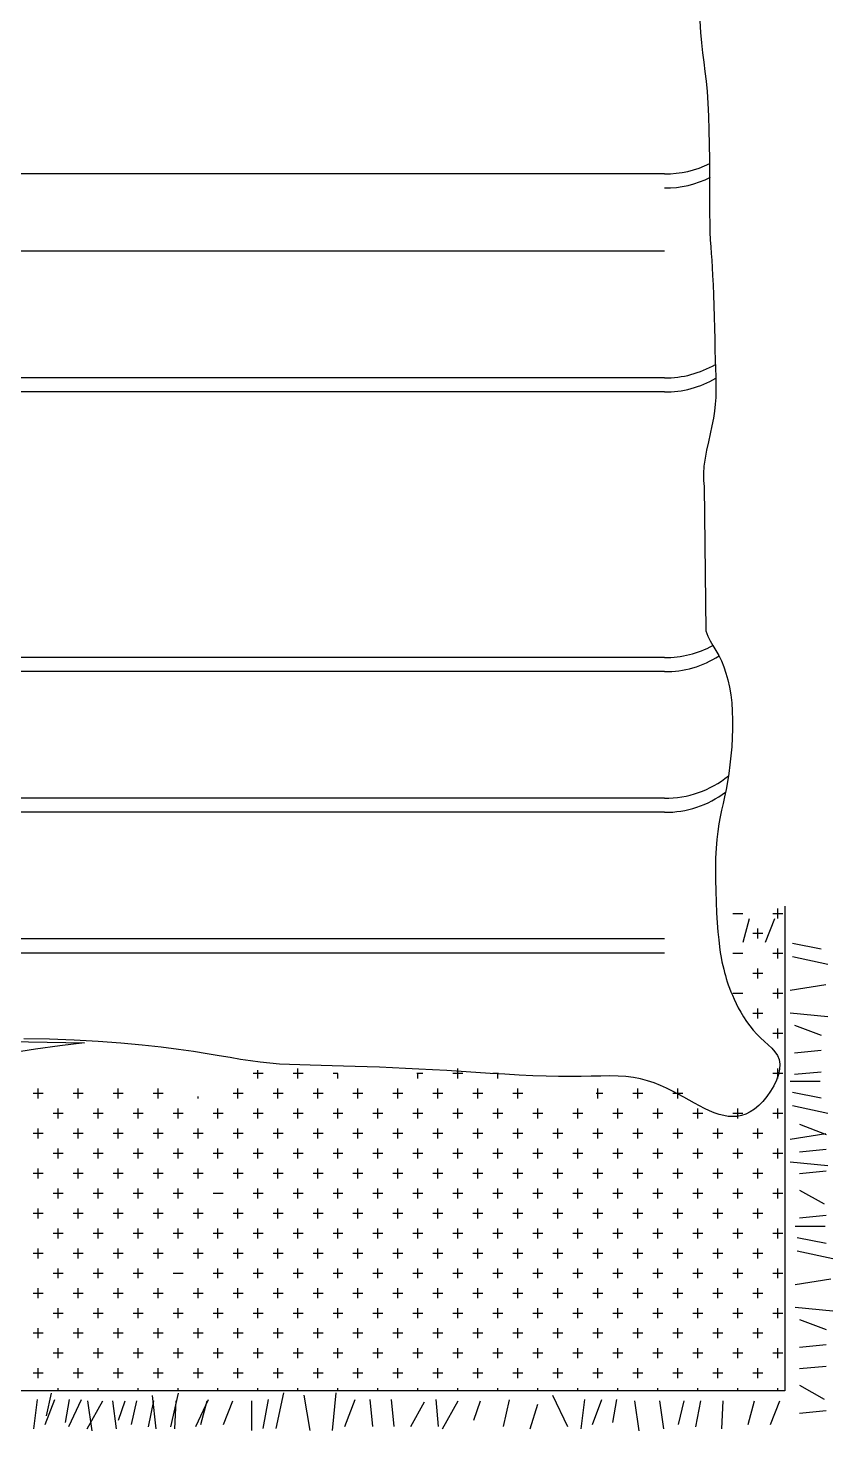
# Model space of a CAD drawing. Header units: millimetres. Extents: x -733 to 20318, y 212 to 20507.
# Drawn here: x 19053 to 20060, y 9287 to 11042 of the extents above; entities that cross this region are included whole.
import ezdxf

# ---------------------------------------------------------------- set-up
doc = ezdxf.new("R2010")
doc.units = ezdxf.units.MM
doc.layers.get('0').update_dxf_attribs({"color": 250})

msp = doc.modelspace()

# ---------------------------------------------------------------- linework, layer by layer
at = {"color": 18, "true_color": 0x000000}
for p, q in [((19849, 10859.2), (18311.8, 10859.2)), ((19849, 10762.4), (18311.8, 10762.4)), ((19849, 10604), (18311.8, 10604)), ((19849, 10586.4), (18311.8, 10586.4)), ((19849, 10254.1), (18311.8, 10254.1)), ((19849, 10236.5), (18311.8, 10236.5)), ((19849, 10078.1), (18311.8, 10078.1)), ((19849, 10060.5), (18311.8, 10060.5)), ((19990.6, 9927.5), (19990.6, 9940)), ((19999.2, 9943.1), (19999.2, 9336.9)), ((19946.9, 9933.7), (19934.4, 9933.7)), ((19947.2, 9898), (19955.1, 9927.8)), ((19975.4, 9898), (19987, 9927.8)), ((19996.9, 9933.7), (19984.4, 9933.7)), ((19849, 9902.1), (18311.8, 9902.1)), ((19971.9, 9908.7), (19959.4, 9908.7)), ((19965.6, 9902.5), (19965.6, 9915)), ((19849, 9884.5), (18311.8, 9884.5)), ((19946.9, 9883.7), (19934.4, 9883.7)), ((19996.9, 9883.7), (19984.4, 9883.7)), ((19990.6, 9877.5), (19990.6, 9890)), ((20008.8, 9896.7), (20044.9, 9889.8)), ((19965.6, 9852.5), (19965.6, 9865)), ((20008.8, 9880.3), (20053.3, 9870.7)), ((19971.9, 9858.7), (19959.4, 9858.7)), ((19946.9, 9833.7), (19934.4, 9833.7)), ((19996.9, 9833.7), (19984.4, 9833.7)), ((19990.6, 9827.5), (19990.6, 9840)), ((20006.1, 9838), (20050.6, 9845.2)), ((19965.6, 9802.5), (19965.6, 9815)), ((19971.9, 9808.7), (19959.4, 9808.7)), ((20006.1, 9809.8), (20053.3, 9805.2)), ((20011.4, 9794.4), (20044.9, 9781.6)), ((19996.9, 9783.7), (19984.4, 9783.7)), ((19990.6, 9777.5), (19990.6, 9790)), ((20011.4, 9759.7), (20044.9, 9762.9)), ((19346.9, 9733.7), (19334.4, 9733.7)), ((19340.6, 9727.5), (19340.6, 9737.8)), ((19396.9, 9733.7), (19384.4, 9733.7)), ((19390.6, 9727.5), (19390.6, 9740)), ((19440.5, 9733.7), (19434.4, 9733.7)), ((19440.6, 9727.5), (19440.6, 9733.6)), ((19546.9, 9733.7), (19539.3, 9733.7)), ((19540.6, 9727.5), (19540.6, 9734.6)), ((19596.9, 9733.7), (19584.4, 9733.7)), ((19590.6, 9727.5), (19590.6, 9740)), ((19641.3, 9733.7), (19634.4, 9733.7)), ((19640.6, 9727.5), (19640.6, 9734)), ((19996.9, 9733.7), (19984.4, 9733.7)), ((19990.6, 9727.5), (19990.6, 9740)), ((20006.1, 9724.3), (20043.4, 9724.3)), ((20011.4, 9732.8), (20044.9, 9736)), ((19071.9, 9708.7), (19059.4, 9708.7)), ((19065.6, 9702.5), (19065.6, 9715)), ((19121.9, 9708.7), (19109.4, 9708.7)), ((19115.6, 9702.5), (19115.6, 9715)), ((19171.9, 9708.7), (19159.4, 9708.7)), ((19165.6, 9702.5), (19165.6, 9715)), ((19221.9, 9708.7), (19209.4, 9708.7)), ((19215.6, 9702.5), (19215.6, 9715)), ((19321.9, 9708.7), (19309.4, 9708.7)), ((19315.6, 9702.5), (19315.6, 9715)), ((19371.9, 9708.7), (19359.4, 9708.7)), ((19365.6, 9702.5), (19365.6, 9715)), ((19421.9, 9708.7), (19409.4, 9708.7)), ((19415.6, 9702.5), (19415.6, 9715)), ((19471.9, 9708.7), (19459.4, 9708.7)), ((19465.6, 9702.5), (19465.6, 9715)), ((19521.9, 9708.7), (19509.4, 9708.7)), ((19515.6, 9702.5), (19515.6, 9715)), ((19571.9, 9708.7), (19559.4, 9708.7)), ((19565.6, 9702.5), (19565.6, 9715)), ((19621.9, 9708.7), (19609.4, 9708.7)), ((19615.6, 9702.5), (19615.6, 9715)), ((19671.9, 9708.7), (19659.4, 9708.7)), ((19665.6, 9702.5), (19665.6, 9715)), ((19771.9, 9708.7), (19763.5, 9708.7)), ((19765.6, 9702.5), (19765.6, 9715)), ((19821.9, 9708.7), (19809.4, 9708.7)), ((19815.6, 9702.5), (19815.6, 9715)), ((19871.9, 9708.7), (19859.4, 9708.7)), ((19865.6, 9702.5), (19865.6, 9715)), ((20008.8, 9710.2), (20044.9, 9703.4)), ((19090.6, 9677.5), (19090.6, 9690)), ((19140.6, 9677.5), (19140.6, 9690)), ((19190.6, 9677.5), (19190.6, 9690)), ((19240.6, 9677.5), (19240.6, 9690)), ((19265.6, 9702.5), (19265.6, 9704.9)), ((19290.6, 9677.5), (19290.6, 9690)), ((19340.6, 9677.5), (19340.6, 9690)), ((19390.6, 9677.5), (19390.6, 9690)), ((19440.6, 9677.5), (19440.6, 9690)), ((19490.6, 9677.5), (19490.6, 9690)), ((19540.6, 9677.5), (19540.6, 9690)), ((19590.6, 9677.5), (19590.6, 9690)), ((19640.6, 9677.5), (19640.6, 9690)), ((19690.6, 9677.5), (19690.6, 9690)), ((19740.6, 9677.5), (19740.6, 9690)), ((19790.6, 9677.5), (19790.6, 9690)), ((19840.6, 9677.5), (19840.6, 9690)), ((19890.6, 9677.5), (19890.6, 9690)), ((19940.6, 9677.5), (19940.6, 9690)), ((19990.6, 9677.5), (19990.6, 9690)), ((20008.8, 9693.8), (20053.3, 9684.3)), ((19096.9, 9683.7), (19084.4, 9683.7)), ((19146.9, 9683.7), (19134.4, 9683.7)), ((19196.9, 9683.7), (19184.4, 9683.7)), ((19246.9, 9683.7), (19234.4, 9683.7)), ((19296.9, 9683.7), (19284.4, 9683.7)), ((19346.9, 9683.7), (19334.4, 9683.7)), ((19396.9, 9683.7), (19384.4, 9683.7)), ((19446.9, 9683.7), (19434.4, 9683.7)), ((19496.9, 9683.7), (19484.4, 9683.7)), ((19546.9, 9683.7), (19534.4, 9683.7)), ((19596.9, 9683.7), (19584.4, 9683.7)), ((19646.9, 9683.7), (19634.4, 9683.7)), ((19696.9, 9683.7), (19684.4, 9683.7)), ((19746.9, 9683.7), (19734.4, 9683.7)), ((19796.9, 9683.7), (19784.4, 9683.7)), ((19846.9, 9683.7), (19834.4, 9683.7)), ((19896.9, 9683.7), (19884.4, 9683.7)), ((19946.9, 9683.7), (19934.4, 9683.7)), ((19996.9, 9683.7), (19984.4, 9683.7)), ((19071.9, 9658.7), (19059.4, 9658.7)), ((19065.6, 9652.5), (19065.6, 9665)), ((19121.9, 9658.7), (19109.4, 9658.7)), ((19115.6, 9652.5), (19115.6, 9665)), ((19171.9, 9658.7), (19159.4, 9658.7)), ((19165.6, 9652.5), (19165.6, 9665)), ((19221.9, 9658.7), (19209.4, 9658.7)), ((19215.6, 9652.5), (19215.6, 9665)), ((19271.9, 9658.7), (19259.4, 9658.7)), ((19265.6, 9652.5), (19265.6, 9665)), ((19321.9, 9658.7), (19309.4, 9658.7)), ((19315.6, 9652.5), (19315.6, 9665)), ((19371.9, 9658.7), (19359.4, 9658.7)), ((19365.6, 9652.5), (19365.6, 9665)), ((19421.9, 9658.7), (19409.4, 9658.7)), ((19415.6, 9652.5), (19415.6, 9665)), ((19471.9, 9658.7), (19459.4, 9658.7)), ((19465.6, 9652.5), (19465.6, 9665)), ((19521.9, 9658.7), (19509.4, 9658.7)), ((19515.6, 9652.5), (19515.6, 9665)), ((19571.9, 9658.7), (19559.4, 9658.7)), ((19565.6, 9652.5), (19565.6, 9665)), ((19621.9, 9658.7), (19609.4, 9658.7)), ((19615.6, 9652.5), (19615.6, 9665)), ((19671.9, 9658.7), (19659.4, 9658.7)), ((19665.6, 9652.5), (19665.6, 9665)), ((19721.9, 9658.7), (19709.4, 9658.7)), ((19715.6, 9652.5), (19715.6, 9665)), ((19771.9, 9658.7), (19759.4, 9658.7)), ((19765.6, 9652.5), (19765.6, 9665)), ((19821.9, 9658.7), (19809.4, 9658.7)), ((19815.6, 9652.5), (19815.6, 9665)), ((19871.9, 9658.7), (19859.4, 9658.7)), ((19865.6, 9652.5), (19865.6, 9665)), ((19921.9, 9658.7), (19909.4, 9658.7)), ((19915.6, 9652.5), (19915.6, 9665)), ((19971.9, 9658.7), (19959.4, 9658.7)), ((19965.6, 9652.5), (19965.6, 9665)), ((20006.1, 9651.5), (20050.6, 9658.8)), ((20017.7, 9670.3), (20051.1, 9657.5)), ((19090.6, 9627.5), (19090.6, 9640)), ((19140.6, 9627.5), (19140.6, 9640)), ((19190.6, 9627.5), (19190.6, 9640)), ((19240.6, 9627.5), (19240.6, 9640)), ((19290.6, 9627.5), (19290.6, 9640)), ((19340.6, 9627.5), (19340.6, 9640)), ((19390.6, 9627.5), (19390.6, 9640)), ((19440.6, 9627.5), (19440.6, 9640)), ((19490.6, 9627.5), (19490.6, 9640)), ((19540.6, 9627.5), (19540.6, 9640)), ((19590.6, 9627.5), (19590.6, 9640)), ((19640.6, 9627.5), (19640.6, 9640)), ((19690.6, 9627.5), (19690.6, 9640)), ((19740.6, 9627.5), (19740.6, 9640)), ((19790.6, 9627.5), (19790.6, 9640)), ((19840.6, 9627.5), (19840.6, 9640)), ((19890.6, 9627.5), (19890.6, 9640)), ((19940.6, 9627.5), (19940.6, 9640)), ((19990.6, 9627.5), (19990.6, 9640)), ((20017.7, 9635.6), (20051.1, 9638.9)), ((19096.9, 9633.7), (19084.4, 9633.7)), ((19146.9, 9633.7), (19134.4, 9633.7)), ((19196.9, 9633.7), (19184.4, 9633.7)), ((19246.9, 9633.7), (19234.4, 9633.7)), ((19296.9, 9633.7), (19284.4, 9633.7)), ((19346.9, 9633.7), (19334.4, 9633.7)), ((19396.9, 9633.7), (19384.4, 9633.7)), ((19446.9, 9633.7), (19434.4, 9633.7)), ((19496.9, 9633.7), (19484.4, 9633.7)), ((19546.9, 9633.7), (19534.4, 9633.7)), ((19596.9, 9633.7), (19584.4, 9633.7)), ((19646.9, 9633.7), (19634.4, 9633.7)), ((19696.9, 9633.7), (19684.4, 9633.7)), ((19746.9, 9633.7), (19734.4, 9633.7)), ((19796.9, 9633.7), (19784.4, 9633.7)), ((19846.9, 9633.7), (19834.4, 9633.7)), ((19896.9, 9633.7), (19884.4, 9633.7)), ((19946.9, 9633.7), (19934.4, 9633.7)), ((19996.9, 9633.7), (19984.4, 9633.7)), ((20006.1, 9623.3), (20053.3, 9618.8)), ((19071.9, 9608.7), (19059.4, 9608.7)), ((19065.6, 9602.5), (19065.6, 9615)), ((19121.9, 9608.7), (19109.4, 9608.7)), ((19115.6, 9602.5), (19115.6, 9615)), ((19171.9, 9608.7), (19159.4, 9608.7)), ((19165.6, 9602.5), (19165.6, 9615)), ((19221.9, 9608.7), (19209.4, 9608.7)), ((19215.6, 9602.5), (19215.6, 9615)), ((19271.9, 9608.7), (19259.4, 9608.7)), ((19265.6, 9602.5), (19265.6, 9615)), ((19321.9, 9608.7), (19309.4, 9608.7)), ((19315.6, 9602.5), (19315.6, 9615)), ((19371.9, 9608.7), (19359.4, 9608.7)), ((19365.6, 9602.5), (19365.6, 9615)), ((19421.9, 9608.7), (19409.4, 9608.7)), ((19415.6, 9602.5), (19415.6, 9615)), ((19471.9, 9608.7), (19459.4, 9608.7)), ((19465.6, 9602.5), (19465.6, 9615)), ((19521.9, 9608.7), (19509.4, 9608.7)), ((19515.6, 9602.5), (19515.6, 9615)), ((19571.9, 9608.7), (19559.4, 9608.7)), ((19565.6, 9602.5), (19565.6, 9615)), ((19621.9, 9608.7), (19609.4, 9608.7)), ((19615.6, 9602.5), (19615.6, 9615)), ((19671.9, 9608.7), (19659.4, 9608.7)), ((19665.6, 9602.5), (19665.6, 9615)), ((19721.9, 9608.7), (19709.4, 9608.7)), ((19715.6, 9602.5), (19715.6, 9615)), ((19771.9, 9608.7), (19759.4, 9608.7)), ((19765.6, 9602.5), (19765.6, 9615)), ((19821.9, 9608.7), (19809.4, 9608.7)), ((19815.6, 9602.5), (19815.6, 9615)), ((19871.9, 9608.7), (19859.4, 9608.7)), ((19865.6, 9602.5), (19865.6, 9615)), ((19921.9, 9608.7), (19909.4, 9608.7)), ((19915.6, 9602.5), (19915.6, 9615)), ((19971.9, 9608.7), (19959.4, 9608.7)), ((19965.6, 9602.5), (19965.6, 9615)), ((20017.7, 9608.7), (20051.1, 9612)), ((19096.9, 9583.7), (19084.4, 9583.7)), ((19090.6, 9577.5), (19090.6, 9590)), ((19146.9, 9583.7), (19134.4, 9583.7)), ((19140.6, 9577.5), (19140.6, 9590)), ((19196.9, 9583.7), (19184.4, 9583.7)), ((19190.6, 9577.5), (19190.6, 9590)), ((19246.9, 9583.7), (19234.4, 9583.7)), ((19240.6, 9577.5), (19240.6, 9590)), ((19296.9, 9583.7), (19284.4, 9583.7)), ((19346.9, 9583.7), (19334.4, 9583.7)), ((19340.6, 9577.5), (19340.6, 9590)), ((19396.9, 9583.7), (19384.4, 9583.7)), ((19390.6, 9577.5), (19390.6, 9590)), ((19446.9, 9583.7), (19434.4, 9583.7)), ((19440.6, 9577.5), (19440.6, 9590)), ((19496.9, 9583.7), (19484.4, 9583.7)), ((19490.6, 9577.5), (19490.6, 9590)), ((19546.9, 9583.7), (19534.4, 9583.7)), ((19540.6, 9577.5), (19540.6, 9590)), ((19596.9, 9583.7), (19584.4, 9583.7)), ((19590.6, 9577.5), (19590.6, 9590)), ((19646.9, 9583.7), (19634.4, 9583.7)), ((19640.6, 9577.5), (19640.6, 9590)), ((19696.9, 9583.7), (19684.4, 9583.7)), ((19690.6, 9577.5), (19690.6, 9590)), ((19746.9, 9583.7), (19734.4, 9583.7)), ((19740.6, 9577.5), (19740.6, 9590)), ((19796.9, 9583.7), (19784.4, 9583.7)), ((19790.6, 9577.5), (19790.6, 9590)), ((19846.9, 9583.7), (19834.4, 9583.7)), ((19840.6, 9577.5), (19840.6, 9590)), ((19896.9, 9583.7), (19884.4, 9583.7)), ((19890.6, 9577.5), (19890.6, 9590)), ((19946.9, 9583.7), (19934.4, 9583.7)), ((19940.6, 9577.5), (19940.6, 9590)), ((19996.9, 9583.7), (19984.4, 9583.7)), ((19990.6, 9577.5), (19990.6, 9590)), ((20017.7, 9588), (20048.5, 9570.6)), ((19071.9, 9558.7), (19059.4, 9558.7)), ((19065.6, 9552.5), (19065.6, 9565)), ((19121.9, 9558.7), (19109.4, 9558.7)), ((19115.6, 9552.5), (19115.6, 9565)), ((19171.9, 9558.7), (19159.4, 9558.7)), ((19165.6, 9552.5), (19165.6, 9565)), ((19221.9, 9558.7), (19209.4, 9558.7)), ((19215.6, 9552.5), (19215.6, 9565)), ((19271.9, 9558.7), (19259.4, 9558.7)), ((19265.6, 9552.5), (19265.6, 9565)), ((19321.9, 9558.7), (19309.4, 9558.7)), ((19315.6, 9552.5), (19315.6, 9565)), ((19371.9, 9558.7), (19359.4, 9558.7)), ((19365.6, 9552.5), (19365.6, 9565)), ((19421.9, 9558.7), (19409.4, 9558.7)), ((19415.6, 9552.5), (19415.6, 9565)), ((19471.9, 9558.7), (19459.4, 9558.7)), ((19465.6, 9552.5), (19465.6, 9565)), ((19521.9, 9558.7), (19509.4, 9558.7)), ((19515.6, 9552.5), (19515.6, 9565)), ((19571.9, 9558.7), (19559.4, 9558.7)), ((19565.6, 9552.5), (19565.6, 9565)), ((19621.9, 9558.7), (19609.4, 9558.7)), ((19615.6, 9552.5), (19615.6, 9565)), ((19671.9, 9558.7), (19659.4, 9558.7)), ((19665.6, 9552.5), (19665.6, 9565)), ((19721.9, 9558.7), (19709.4, 9558.7)), ((19715.6, 9552.5), (19715.6, 9565)), ((19771.9, 9558.7), (19759.4, 9558.7)), ((19765.6, 9552.5), (19765.6, 9565)), ((19821.9, 9558.7), (19809.4, 9558.7)), ((19815.6, 9552.5), (19815.6, 9565)), ((19871.9, 9558.7), (19859.4, 9558.7)), ((19865.6, 9552.5), (19865.6, 9565)), ((19921.9, 9558.7), (19909.4, 9558.7)), ((19915.6, 9552.5), (19915.6, 9565)), ((19971.9, 9558.7), (19959.4, 9558.7)), ((19965.6, 9552.5), (19965.6, 9565)), ((20017.7, 9553.2), (20051.1, 9556.4)), ((19096.9, 9533.7), (19084.4, 9533.7)), ((19090.6, 9527.5), (19090.6, 9540)), ((19146.9, 9533.7), (19134.4, 9533.7)), ((19140.6, 9527.5), (19140.6, 9540)), ((19196.9, 9533.7), (19184.4, 9533.7)), ((19190.6, 9527.5), (19190.6, 9540)), ((19246.9, 9533.7), (19234.4, 9533.7)), ((19240.6, 9527.5), (19240.6, 9540)), ((19296.9, 9533.7), (19284.4, 9533.7)), ((19290.6, 9527.5), (19290.6, 9540)), ((19346.9, 9533.7), (19334.4, 9533.7)), ((19340.6, 9527.5), (19340.6, 9540)), ((19396.9, 9533.7), (19384.4, 9533.7)), ((19390.6, 9527.5), (19390.6, 9540)), ((19446.9, 9533.7), (19434.4, 9533.7)), ((19440.6, 9527.5), (19440.6, 9540)), ((19496.9, 9533.7), (19484.4, 9533.7)), ((19490.6, 9527.5), (19490.6, 9540)), ((19546.9, 9533.7), (19534.4, 9533.7)), ((19540.6, 9527.5), (19540.6, 9540)), ((19596.9, 9533.7), (19584.4, 9533.7)), ((19590.6, 9527.5), (19590.6, 9540)), ((19646.9, 9533.7), (19634.4, 9533.7)), ((19640.6, 9527.5), (19640.6, 9540)), ((19696.9, 9533.7), (19684.4, 9533.7)), ((19690.6, 9527.5), (19690.6, 9540)), ((19746.9, 9533.7), (19734.4, 9533.7)), ((19740.6, 9527.5), (19740.6, 9540)), ((19796.9, 9533.7), (19784.4, 9533.7)), ((19790.6, 9527.5), (19790.6, 9540)), ((19846.9, 9533.7), (19834.4, 9533.7)), ((19840.6, 9527.5), (19840.6, 9540)), ((19896.9, 9533.7), (19884.4, 9533.7)), ((19890.6, 9527.5), (19890.6, 9540)), ((19946.9, 9533.7), (19934.4, 9533.7)), ((19940.6, 9527.5), (19940.6, 9540)), ((19996.9, 9533.7), (19984.4, 9533.7)), ((19990.6, 9527.5), (19990.6, 9540)), ((20012.3, 9542.6), (20049.7, 9542.6)), ((19065.6, 9502.5), (19065.6, 9515)), ((19115.6, 9502.5), (19115.6, 9515)), ((19165.6, 9502.5), (19165.6, 9515)), ((19215.6, 9502.5), (19215.6, 9515)), ((19265.6, 9502.5), (19265.6, 9515)), ((19315.6, 9502.5), (19315.6, 9515)), ((19365.6, 9502.5), (19365.6, 9515)), ((19415.6, 9502.5), (19415.6, 9515)), ((19465.6, 9502.5), (19465.6, 9515)), ((19515.6, 9502.5), (19515.6, 9515)), ((19565.6, 9502.5), (19565.6, 9515)), ((19615.6, 9502.5), (19615.6, 9515)), ((19665.6, 9502.5), (19665.6, 9515)), ((19715.6, 9502.5), (19715.6, 9515)), ((19765.6, 9502.5), (19765.6, 9515)), ((19815.6, 9502.5), (19815.6, 9515)), ((19865.6, 9502.5), (19865.6, 9515)), ((19915.6, 9502.5), (19915.6, 9515)), ((19965.6, 9502.5), (19965.6, 9515)), ((20015, 9528.5), (20051.1, 9521.6)), ((19071.9, 9508.7), (19059.4, 9508.7)), ((19121.9, 9508.7), (19109.4, 9508.7)), ((19171.9, 9508.7), (19159.4, 9508.7)), ((19221.9, 9508.7), (19209.4, 9508.7)), ((19271.9, 9508.7), (19259.4, 9508.7)), ((19321.9, 9508.7), (19309.4, 9508.7)), ((19371.9, 9508.7), (19359.4, 9508.7)), ((19421.9, 9508.7), (19409.4, 9508.7)), ((19471.9, 9508.7), (19459.4, 9508.7)), ((19521.9, 9508.7), (19509.4, 9508.7)), ((19571.9, 9508.7), (19559.4, 9508.7)), ((19621.9, 9508.7), (19609.4, 9508.7)), ((19671.9, 9508.7), (19659.4, 9508.7)), ((19721.9, 9508.7), (19709.4, 9508.7)), ((19771.9, 9508.7), (19759.4, 9508.7)), ((19821.9, 9508.7), (19809.4, 9508.7)), ((19871.9, 9508.7), (19859.4, 9508.7)), ((19921.9, 9508.7), (19909.4, 9508.7)), ((19971.9, 9508.7), (19959.4, 9508.7)), ((20015, 9512.1), (20059.5, 9502.5)), ((19096.9, 9483.7), (19084.4, 9483.7)), ((19090.6, 9477.5), (19090.6, 9490)), ((19146.9, 9483.7), (19134.4, 9483.7)), ((19140.6, 9477.5), (19140.6, 9490)), ((19196.9, 9483.7), (19184.4, 9483.7)), ((19190.6, 9477.5), (19190.6, 9490)), ((19246.9, 9483.7), (19234.4, 9483.7)), ((19296.9, 9483.7), (19284.4, 9483.7)), ((19290.6, 9477.5), (19290.6, 9490)), ((19346.9, 9483.7), (19334.4, 9483.7)), ((19340.6, 9477.5), (19340.6, 9490)), ((19396.9, 9483.7), (19384.4, 9483.7)), ((19390.6, 9477.5), (19390.6, 9490)), ((19446.9, 9483.7), (19434.4, 9483.7)), ((19440.6, 9477.5), (19440.6, 9490)), ((19496.9, 9483.7), (19484.4, 9483.7)), ((19490.6, 9477.5), (19490.6, 9490)), ((19546.9, 9483.7), (19534.4, 9483.7)), ((19540.6, 9477.5), (19540.6, 9490)), ((19596.9, 9483.7), (19584.4, 9483.7)), ((19590.6, 9477.5), (19590.6, 9490)), ((19646.9, 9483.7), (19634.4, 9483.7)), ((19640.6, 9477.5), (19640.6, 9490)), ((19696.9, 9483.7), (19684.4, 9483.7)), ((19690.6, 9477.5), (19690.6, 9490)), ((19746.9, 9483.7), (19734.4, 9483.7)), ((19740.6, 9477.5), (19740.6, 9490)), ((19796.9, 9483.7), (19784.4, 9483.7)), ((19790.6, 9477.5), (19790.6, 9490)), ((19846.9, 9483.7), (19834.4, 9483.7)), ((19840.6, 9477.5), (19840.6, 9490)), ((19896.9, 9483.7), (19884.4, 9483.7)), ((19890.6, 9477.5), (19890.6, 9490)), ((19946.9, 9483.7), (19934.4, 9483.7)), ((19940.6, 9477.5), (19940.6, 9490)), ((19996.9, 9483.7), (19984.4, 9483.7)), ((19990.6, 9477.5), (19990.6, 9490)), ((19065.6, 9452.5), (19065.6, 9465)), ((19115.6, 9452.5), (19115.6, 9465)), ((19165.6, 9452.5), (19165.6, 9465)), ((19215.6, 9452.5), (19215.6, 9465)), ((19265.6, 9452.5), (19265.6, 9465)), ((19315.6, 9452.5), (19315.6, 9465)), ((19365.6, 9452.5), (19365.6, 9465)), ((19415.6, 9452.5), (19415.6, 9465)), ((19465.6, 9452.5), (19465.6, 9465)), ((19515.6, 9452.5), (19515.6, 9465)), ((19565.6, 9452.5), (19565.6, 9465)), ((19615.6, 9452.5), (19615.6, 9465)), ((19665.6, 9452.5), (19665.6, 9465)), ((19715.6, 9452.5), (19715.6, 9465)), ((19765.6, 9452.5), (19765.6, 9465)), ((19815.6, 9452.5), (19815.6, 9465)), ((19865.6, 9452.5), (19865.6, 9465)), ((19915.6, 9452.5), (19915.6, 9465)), ((19965.6, 9452.5), (19965.6, 9465)), ((20012.3, 9469.8), (20056.8, 9477)), ((19071.9, 9458.7), (19059.4, 9458.7)), ((19121.9, 9458.7), (19109.4, 9458.7)), ((19171.9, 9458.7), (19159.4, 9458.7)), ((19221.9, 9458.7), (19209.4, 9458.7)), ((19271.9, 9458.7), (19259.4, 9458.7)), ((19321.9, 9458.7), (19309.4, 9458.7)), ((19371.9, 9458.7), (19359.4, 9458.7)), ((19421.9, 9458.7), (19409.4, 9458.7)), ((19471.9, 9458.7), (19459.4, 9458.7)), ((19521.9, 9458.7), (19509.4, 9458.7)), ((19571.9, 9458.7), (19559.4, 9458.7)), ((19621.9, 9458.7), (19609.4, 9458.7)), ((19671.9, 9458.7), (19659.4, 9458.7)), ((19721.9, 9458.7), (19709.4, 9458.7)), ((19771.9, 9458.7), (19759.4, 9458.7)), ((19821.9, 9458.7), (19809.4, 9458.7)), ((19871.9, 9458.7), (19859.4, 9458.7)), ((19921.9, 9458.7), (19909.4, 9458.7)), ((19971.9, 9458.7), (19959.4, 9458.7)), ((19096.9, 9433.7), (19084.4, 9433.7)), ((19090.6, 9427.5), (19090.6, 9440)), ((19146.9, 9433.7), (19134.4, 9433.7)), ((19140.6, 9427.5), (19140.6, 9440)), ((19196.9, 9433.7), (19184.4, 9433.7)), ((19190.6, 9427.5), (19190.6, 9440)), ((19246.9, 9433.7), (19234.4, 9433.7)), ((19240.6, 9427.5), (19240.6, 9440)), ((19296.9, 9433.7), (19284.4, 9433.7)), ((19290.6, 9427.5), (19290.6, 9440)), ((19346.9, 9433.7), (19334.4, 9433.7)), ((19340.6, 9427.5), (19340.6, 9440)), ((19396.9, 9433.7), (19384.4, 9433.7)), ((19390.6, 9427.5), (19390.6, 9440)), ((19446.9, 9433.7), (19434.4, 9433.7)), ((19440.6, 9427.5), (19440.6, 9440)), ((19496.9, 9433.7), (19484.4, 9433.7)), ((19490.6, 9427.5), (19490.6, 9440)), ((19546.9, 9433.7), (19534.4, 9433.7)), ((19540.6, 9427.5), (19540.6, 9440)), ((19596.9, 9433.7), (19584.4, 9433.7)), ((19590.6, 9427.5), (19590.6, 9440)), ((19646.9, 9433.7), (19634.4, 9433.7)), ((19640.6, 9427.5), (19640.6, 9440)), ((19696.9, 9433.7), (19684.4, 9433.7)), ((19690.6, 9427.5), (19690.6, 9440)), ((19746.9, 9433.7), (19734.4, 9433.7)), ((19740.6, 9427.5), (19740.6, 9440)), ((19796.9, 9433.7), (19784.4, 9433.7)), ((19790.6, 9427.5), (19790.6, 9440)), ((19846.9, 9433.7), (19834.4, 9433.7)), ((19840.6, 9427.5), (19840.6, 9440)), ((19896.9, 9433.7), (19884.4, 9433.7)), ((19890.6, 9427.5), (19890.6, 9440)), ((19946.9, 9433.7), (19934.4, 9433.7)), ((19940.6, 9427.5), (19940.6, 9440)), ((19996.9, 9433.7), (19984.4, 9433.7)), ((19990.6, 9427.5), (19990.6, 9440)), ((20012.3, 9441.6), (20059.5, 9437)), ((20017.7, 9426.2), (20051.1, 9413.4)), ((19071.9, 9408.7), (19059.4, 9408.7)), ((19065.6, 9402.5), (19065.6, 9415)), ((19121.9, 9408.7), (19109.4, 9408.7)), ((19115.6, 9402.5), (19115.6, 9415)), ((19171.9, 9408.7), (19159.4, 9408.7)), ((19165.6, 9402.5), (19165.6, 9415)), ((19221.9, 9408.7), (19209.4, 9408.7)), ((19215.6, 9402.5), (19215.6, 9415)), ((19271.9, 9408.7), (19259.4, 9408.7)), ((19265.6, 9402.5), (19265.6, 9415)), ((19321.9, 9408.7), (19309.4, 9408.7)), ((19315.6, 9402.5), (19315.6, 9415)), ((19371.9, 9408.7), (19359.4, 9408.7)), ((19365.6, 9402.5), (19365.6, 9415)), ((19421.9, 9408.7), (19409.4, 9408.7)), ((19415.6, 9402.5), (19415.6, 9415)), ((19471.9, 9408.7), (19459.4, 9408.7)), ((19465.6, 9402.5), (19465.6, 9415)), ((19521.9, 9408.7), (19509.4, 9408.7)), ((19515.6, 9402.5), (19515.6, 9415)), ((19571.9, 9408.7), (19559.4, 9408.7)), ((19565.6, 9402.5), (19565.6, 9415)), ((19621.9, 9408.7), (19609.4, 9408.7)), ((19615.6, 9402.5), (19615.6, 9415)), ((19671.9, 9408.7), (19659.4, 9408.7)), ((19665.6, 9402.5), (19665.6, 9415)), ((19721.9, 9408.7), (19709.4, 9408.7)), ((19715.6, 9402.5), (19715.6, 9415)), ((19771.9, 9408.7), (19759.4, 9408.7)), ((19765.6, 9402.5), (19765.6, 9415)), ((19821.9, 9408.7), (19809.4, 9408.7)), ((19815.6, 9402.5), (19815.6, 9415)), ((19871.9, 9408.7), (19859.4, 9408.7)), ((19865.6, 9402.5), (19865.6, 9415)), ((19921.9, 9408.7), (19909.4, 9408.7)), ((19915.6, 9402.5), (19915.6, 9415)), ((19971.9, 9408.7), (19959.4, 9408.7)), ((19965.6, 9402.5), (19965.6, 9415)), ((19090.6, 9377.5), (19090.6, 9390)), ((19140.6, 9377.5), (19140.6, 9390)), ((19190.6, 9377.5), (19190.6, 9390)), ((19240.6, 9377.5), (19240.6, 9390)), ((19290.6, 9377.5), (19290.6, 9390)), ((19340.6, 9377.5), (19340.6, 9390)), ((19390.6, 9377.5), (19390.6, 9390)), ((19440.6, 9377.5), (19440.6, 9390)), ((19490.6, 9377.5), (19490.6, 9390)), ((19540.6, 9377.5), (19540.6, 9390)), ((19590.6, 9377.5), (19590.6, 9390)), ((19640.6, 9377.5), (19640.6, 9390)), ((19690.6, 9377.5), (19690.6, 9390)), ((19740.6, 9377.5), (19740.6, 9390)), ((19790.6, 9377.5), (19790.6, 9390)), ((19840.6, 9377.5), (19840.6, 9390)), ((19890.6, 9377.5), (19890.6, 9390)), ((19940.6, 9377.5), (19940.6, 9390)), ((19990.6, 9377.5), (19990.6, 9390)), ((20017.7, 9391.5), (20051.1, 9394.7)), ((19096.9, 9383.7), (19084.4, 9383.7)), ((19146.9, 9383.7), (19134.4, 9383.7)), ((19196.9, 9383.7), (19184.4, 9383.7)), ((19246.9, 9383.7), (19234.4, 9383.7)), ((19296.9, 9383.7), (19284.4, 9383.7)), ((19346.9, 9383.7), (19334.4, 9383.7)), ((19396.9, 9383.7), (19384.4, 9383.7)), ((19446.9, 9383.7), (19434.4, 9383.7)), ((19496.9, 9383.7), (19484.4, 9383.7)), ((19546.9, 9383.7), (19534.4, 9383.7)), ((19596.9, 9383.7), (19584.4, 9383.7)), ((19646.9, 9383.7), (19634.4, 9383.7)), ((19696.9, 9383.7), (19684.4, 9383.7)), ((19746.9, 9383.7), (19734.4, 9383.7)), ((19796.9, 9383.7), (19784.4, 9383.7)), ((19846.9, 9383.7), (19834.4, 9383.7)), ((19896.9, 9383.7), (19884.4, 9383.7)), ((19946.9, 9383.7), (19934.4, 9383.7)), ((19996.9, 9383.7), (19984.4, 9383.7)), ((19071.9, 9358.7), (19059.4, 9358.7)), ((19065.6, 9352.5), (19065.6, 9365)), ((19121.9, 9358.7), (19109.4, 9358.7)), ((19115.6, 9352.5), (19115.6, 9365)), ((19171.9, 9358.7), (19159.4, 9358.7)), ((19165.6, 9352.5), (19165.6, 9365)), ((19221.9, 9358.7), (19209.4, 9358.7)), ((19215.6, 9352.5), (19215.6, 9365)), ((19271.9, 9358.7), (19259.4, 9358.7)), ((19265.6, 9352.5), (19265.6, 9365)), ((19321.9, 9358.7), (19309.4, 9358.7)), ((19315.6, 9352.5), (19315.6, 9365)), ((19371.9, 9358.7), (19359.4, 9358.7)), ((19365.6, 9352.5), (19365.6, 9365)), ((19421.9, 9358.7), (19409.4, 9358.7)), ((19415.6, 9352.5), (19415.6, 9365)), ((19471.9, 9358.7), (19459.4, 9358.7)), ((19465.6, 9352.5), (19465.6, 9365)), ((19521.9, 9358.7), (19509.4, 9358.7)), ((19515.6, 9352.5), (19515.6, 9365)), ((19571.9, 9358.7), (19559.4, 9358.7)), ((19565.6, 9352.5), (19565.6, 9365)), ((19621.9, 9358.7), (19609.4, 9358.7)), ((19615.6, 9352.5), (19615.6, 9365)), ((19671.9, 9358.7), (19659.4, 9358.7)), ((19665.6, 9352.5), (19665.6, 9365)), ((19721.9, 9358.7), (19709.4, 9358.7)), ((19715.6, 9352.5), (19715.6, 9365)), ((19771.9, 9358.7), (19759.4, 9358.7)), ((19765.6, 9352.5), (19765.6, 9365)), ((19821.9, 9358.7), (19809.4, 9358.7)), ((19815.6, 9352.5), (19815.6, 9365)), ((19871.9, 9358.7), (19859.4, 9358.7)), ((19865.6, 9352.5), (19865.6, 9365)), ((19921.9, 9358.7), (19909.4, 9358.7)), ((19915.6, 9352.5), (19915.6, 9365)), ((19971.9, 9358.7), (19959.4, 9358.7)), ((19965.6, 9352.5), (19965.6, 9365)), ((20017.7, 9364.6), (20051.1, 9367.8)), ((19090.6, 9336.9), (19090.6, 9340)), ((19140.6, 9336.9), (19140.6, 9340)), ((19190.6, 9336.9), (19190.6, 9340)), ((19240.6, 9336.9), (19240.6, 9340)), ((19290.6, 9336.9), (19290.6, 9340)), ((19340.6, 9336.9), (19340.6, 9340)), ((19390.6, 9336.9), (19390.6, 9340)), ((19440.6, 9336.9), (19440.6, 9340)), ((19490.6, 9336.9), (19490.6, 9340)), ((19540.6, 9336.9), (19540.6, 9340)), ((19590.6, 9336.9), (19590.6, 9340)), ((19640.6, 9336.9), (19640.6, 9340)), ((19690.6, 9336.9), (19690.6, 9340)), ((19740.6, 9336.9), (19740.6, 9340)), ((19790.6, 9336.9), (19790.6, 9340)), ((19840.6, 9336.9), (19840.6, 9340)), ((19890.6, 9336.9), (19890.6, 9340)), ((19940.6, 9336.9), (19940.6, 9340)), ((19990.6, 9336.9), (19990.6, 9340)), ((20017.7, 9343.9), (20048.5, 9326.5)), ((19999.2, 9336.9), (18092.2, 9336.9)), ((19060.4, 9289.2), (19065, 9325.8)), ((19074.5, 9294.6), (19086.4, 9325.8)), ((19076, 9305.4), (19082.4, 9333.8)), ((19100.1, 9297.2), (19105, 9325.8)), ((19104, 9292.3), (19119.8, 9325.8)), ((19127, 9289.2), (19146.6, 9324.3)), ((19133.2, 9286.6), (19127.8, 9324.3)), ((19163.7, 9289.2), (19158.9, 9324.3)), ((19166.3, 9299.9), (19174.7, 9324.3)), ((19182.4, 9294.6), (19189.2, 9324.3)), ((19203.7, 9291.9), (19210.4, 9324.3)), ((19213.1, 9289.2), (19208.5, 9331.1)), ((19231.8, 9291.9), (19241.3, 9333.8)), ((19236.5, 9289.2), (19238.3, 9324.3)), ((19262.9, 9292.3), (19278.7, 9325.8)), ((19269.3, 9294.6), (19277.2, 9324.3)), ((19297.5, 9294.6), (19309.1, 9324.3)), ((19332.9, 9287), (19332.9, 9324.3)), ((19347, 9289.6), (19353.9, 9325.8)), ((19363.4, 9289.6), (19372.9, 9334.1)), ((19405.7, 9287), (19398.5, 9331.5)), ((19433.9, 9287), (19438.5, 9334.1)), ((19449.3, 9292.3), (19462.1, 9325.8)), ((19484, 9292.3), (19480.8, 9325.8)), ((19510.9, 9292.3), (19507.7, 9325.8)), ((19531.6, 9292.3), (19549, 9323.1)), ((19566.4, 9292.3), (19563.2, 9325.8)), ((19571.2, 9289.2), (19590.8, 9324.3)), ((19610.4, 9299.9), (19618.9, 9324.3)), ((19647.7, 9292.3), (19655, 9325.4)), ((19680.9, 9289.2), (19690.5, 9320)), ((19728.2, 9291.9), (19709.1, 9331.1)), ((19744.6, 9289.2), (19749.2, 9325.8)), ((19758.7, 9294.6), (19770.5, 9325.8)), ((19784.2, 9297.2), (19789.2, 9325.8)), ((19817.4, 9286.6), (19811.9, 9324.3)), ((19847.9, 9289.2), (19843, 9324.3)), ((19866.5, 9294.6), (19873.3, 9324.3)), ((19887.9, 9291.9), (19894.5, 9324.3)), ((19920.6, 9289.2), (19922.4, 9324.3)), ((19953.4, 9294.6), (19961.3, 9324.3)), ((19981.6, 9294.6), (19993.3, 9324.3)), ((20017.7, 9309), (20051.1, 9312.3))]:
    msp.add_line(p, q, dxfattribs=at)
for points in [[(19893.2, 11050.6), (19894.1, 11036.1), (19895.2, 11023), (19896.6, 11010.8), (19898.1, 10999.1), (19899.5, 10987.4), (19901, 10975.3), (19902.2, 10962.2), (19903.3, 10947.7), (19904, 10931.6), (19904.5, 10914.1), (19904.8, 10895.8), (19905, 10877.1), (19905, 10858.7), (19905, 10841), (19905.1, 10824.5), (19905.2, 10809.8), (19905.4, 10797.1), (19905.8, 10786.3), (19906.2, 10776.7), (19906.8, 10768), (19907.3, 10759.6), (19907.9, 10751.1), (19908.5, 10742.1), (19909, 10731.9), (19909.6, 10720.4), (19910, 10707.7), (19910.5, 10694.2), (19910.9, 10680.2), (19911.3, 10666.1), (19911.7, 10652.3), (19912, 10639), (19912.4, 10626.7), (19912.8, 10615.6), (19913, 10605.6), (19913.2, 10596.3), (19913.2, 10587.7), (19912.9, 10579.3), (19912.3, 10571), (19911.4, 10562.5), (19910, 10553.7), (19908.2, 10544.2), (19906, 10534.2), (19903.8, 10524), (19901.6, 10513.6), (19899.7, 10503.5), (19898.2, 10493.6), (19897.5, 10484.4), (19897.5, 10475.8), (19898.5, 10468.1), (19900.4, 10287.4), (19903, 10281), (19906.1, 10274.9), (19909.5, 10269), (19913.1, 10263), (19916.7, 10256.8), (19920.1, 10250.1), (19923.2, 10242.7), (19925.8, 10234.7), (19928.2, 10226.1), (19930.1, 10217), (19931.7, 10207.4), (19932.9, 10197.4), (19933.6, 10186.9), (19934, 10176.1), (19934, 10164.9), (19933.6, 10153.6), (19932.9, 10142.3), (19931.9, 10131), (19930.7, 10119.9), (19929.2, 10109.1), (19927.6, 10098.8), (19925.9, 10089.1), (19924, 10080), (19922.1, 10071.4), (19920.3, 10063.1), (19918.5, 10054.7), (19916.9, 10046), (19915.5, 10036.7), (19914.3, 10026.7), (19913.4, 10015.6), (19912.8, 10003.3), (19912.6, 9990), (19912.6, 9976.2), (19912.9, 9962.1), (19913.4, 9948.2), (19914.1, 9934.7), (19914.9, 9922.2), (19915.8, 9910.8), (19916.7, 9900.9), (19917.7, 9892.4), (19918.6, 9885.2), (19919.7, 9878.9), (19920.7, 9873.5), (19921.8, 9868.7), (19922.9, 9864.4), (19923.9, 9860.3), (19925, 9856.4), (19926.1, 9852.5), (19927.4, 9848.6), (19928.7, 9844.6), (19930.2, 9840.5), (19931.8, 9836.1), (19933.8, 9831.6), (19935.9, 9826.7), (19938.4, 9821.5), (19941.2, 9816), (19944.4, 9810.4), (19947.8, 9804.7), (19951.5, 9799), (19955.5, 9793.4), (19959.7, 9788), (19964.3, 9783), (19969.1, 9778.3), (19973.9, 9773.9), (19978.6, 9769.6), (19983, 9765.3), (19986.9, 9760.9), (19990, 9756.2), (19992.1, 9751.1), (19993.1, 9745.5), (19992.8, 9739.2), (19991.3, 9732.5), (19988.8, 9725.5), (19985.5, 9718.5), (19981.4, 9711.5), (19976.8, 9704.9), (19971.9, 9698.9), (19966.7, 9693.6), (19961.4, 9689.2), (19956.1, 9685.7), (19950.8, 9683), (19945.4, 9681.2), (19939.9, 9680.1), (19934.3, 9679.8), (19928.7, 9680.1), (19923, 9681.1), (19917.2, 9682.6), (19911.2, 9684.7), (19905.2, 9687.2), (19899.1, 9690.1), (19892.8, 9693.3), (19886.4, 9696.8), (19879.8, 9700.4), (19873, 9704.2), (19866.1, 9707.9), (19858.9, 9711.7), (19851.5, 9715.3), (19843.9, 9718.8), (19836, 9721.9), (19827.7, 9724.6), (19819.1, 9726.9), (19810.1, 9728.7), (19800.7, 9729.8), (19790.8, 9730.4), (19780.3, 9730.7), (19769.2, 9730.6), (19757.3, 9730.5), (19744.6, 9730.2), (19731, 9730.1), (19716.4, 9730.1), (19700.8, 9730.4), (19684.2, 9731), (19667, 9731.8), (19649.2, 9732.8), (19631.1, 9733.9), (19612.9, 9735), (19594.6, 9736.2), (19576.6, 9737.3), (19559, 9738.4), (19541.8, 9739.3), (19525, 9740.2), (19508.6, 9740.9), (19492.7, 9741.6), (19477.1, 9742.2), (19462.1, 9742.7), (19447.4, 9743.1), (19433.2, 9743.4), (19419.5, 9743.7), (19406, 9744), (19393, 9744.4), (19380.2, 9744.9), (19367.7, 9745.6), (19355.3, 9746.6), (19343.2, 9747.9), (19331.1, 9749.5), (19318.8, 9751.4), (19305.9, 9753.6), (19292.1, 9756), (19276.9, 9758.5), (19260, 9761.2), (19241.1, 9763.9), (19219.7, 9766.6), (19195.7, 9769.3), (19169.3, 9771.8), (19140.9, 9773.9), (19110.9, 9775.6), (19079.8, 9776.6), (19047.9, 9777)], [(18983.4, 9774.8), (19123.8, 9772.1), (19092.7, 9768.5), (19062.6, 9764.2), (19033.8, 9759.6)]]:
    msp.add_lwpolyline(points, dxfattribs=at)
for centre, end in [((19850, 10983.9), 296.471), ((19850, 10966.3), 296.8424), ((19850, 10728.7), 300.1306), ((19850, 10711.1), 300.3906), ((19850, 10378.8), 298.4654), ((19850, 10361.2), 302.5319), ((19850, 10202.8), 309.1707), ((19850, 10185.2), 307.0761)]:
    msp.add_arc(centre, 124.7, 269.5425, end, dxfattribs=at)

doc.saveas('drawing.dxf')
